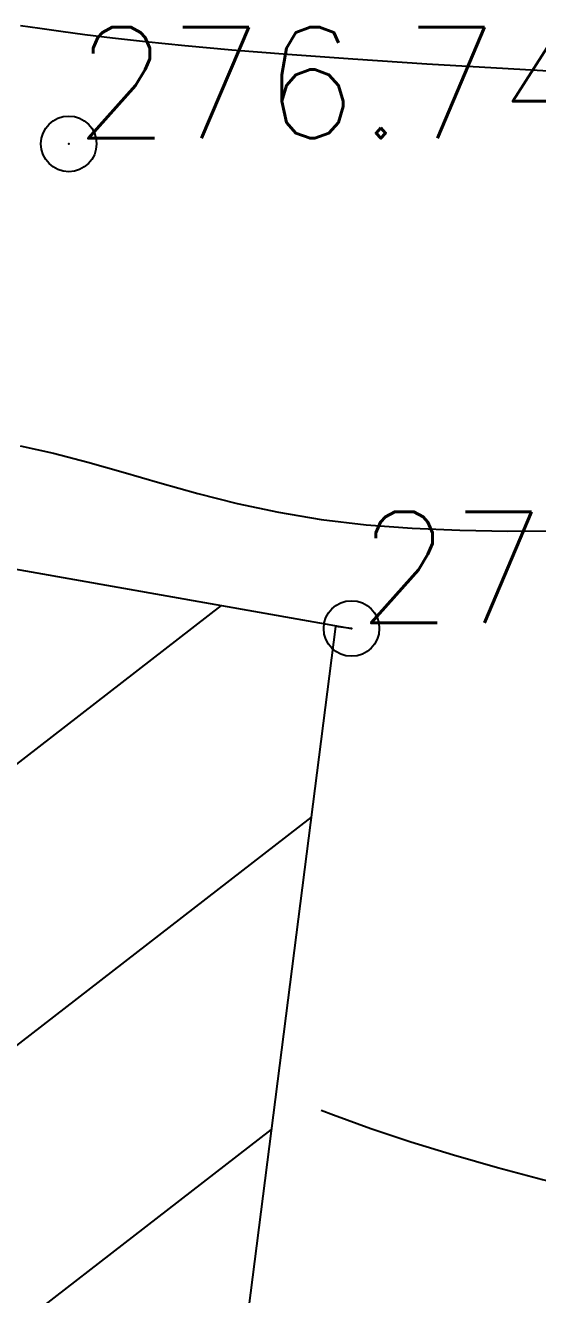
# Model space of a CAD drawing. Header units: millimetres. Extents: x 524954 to 526204, y 9523489 to 9524010.
# Drawn here: x 525860 to 525864.61, y 9523681.2 to 9523692.61 of the extents above; entities that cross this region are included whole.
import ezdxf

# ---------------------------------------------------------------- set-up
doc = ezdxf.new("R2010")
doc.units = ezdxf.units.MM
doc.header["$PDMODE"] = 32
doc.header["$PDSIZE"] = 0.5
for name, color, linetype in [('Bati', 6, 'Continuous'), ('Bati_H', 1, 'Continuous'), ('CN_01_00', 3, 'Continuous'), ('CN_02_00', 4, 'Continuous'), ('CN_05_00', 6, 'Continuous'), ('TopoAlt', 3, 'Continuous'), ('TOPOJIS', 7, 'Continuous')]:
    doc.layers.add(name, color=color, linetype=linetype)
doc.styles.add('Simplex 1.0', font='Simplex.shx', dxfattribs={"width": 0.99, "height": 1})

# ---------------------------------------------------------------- blocks, each defined once
blk = doc.blocks.new('TCPOINT M')
at = {"color": 0}
blk.add_point((0, 0), dxfattribs=at)
at = {"layer": 'TopoAlt', "style": 'Simplex 1.0', "width": 0.99}
blk.add_attdef('ALT', (0.15, 0.15), '', height=1, dxfattribs=at)

msp = doc.modelspace()

# ---------------------------------------------------------------- hatches: boundary and pattern name
at = {"layer": 'Bati_H'}
h = msp.add_hatch(dxfattribs=at)
h.set_pattern_fill('_U', color=256, scale=2, angle=217.7241, style=0, pattern_type=0)
h.set_pattern_definition([(217.724095748, (0, 0), (1.22371947054, -1.58193257044), [])])
h.paths.add_polyline_path([(525861.126, 9523674.191), (525857.966, 9523674.595), (525859.606, 9523687.773), (525862.931, 9523687.187), (525862.788, 9523687.205)])

# ---------------------------------------------------------------- linework, layer by layer
at = {"layer": 'Bati', "flags": 128}
msp.add_lwpolyline([(525861.126, 9523674.191), (525857.966, 9523674.595), (525859.606, 9523687.773), (525862.931, 9523687.187), (525862.788, 9523687.205)], close=True, dxfattribs=at)
at = {"layer": 'CN_01_00', "elevation": 277, "flags": 128}
msp.add_lwpolyline([(525859.954, 9523692.609), (525860.128, 9523692.584), (525860.317, 9523692.557), (525860.531, 9523692.527), (525860.781, 9523692.496), (525861.077, 9523692.463), (525861.431, 9523692.427), (525861.853, 9523692.39), (525862.355, 9523692.35), (525862.943, 9523692.307), (525863.608, 9523692.264), (525864.339, 9523692.221), (525865.121, 9523692.178), (525865.942, 9523692.138), (525866.79, 9523692.102), (525867.652, 9523692.07), (525868.515, 9523692.045), (525869.368, 9523692.025), (525870.205, 9523692.011), (525871.022, 9523692), (525871.815, 9523691.989), (525872.579, 9523691.978)], dxfattribs=at)
at = {"layer": 'CN_02_00', "elevation": 276, "flags": 128}
msp.add_lwpolyline([(525859.95, 9523688.829), (525860.249, 9523688.762), (525860.558, 9523688.681), (525860.876, 9523688.591), (525861.205, 9523688.496), (525861.547, 9523688.402), (525861.903, 9523688.312), (525862.273, 9523688.232), (525862.659, 9523688.167), (525863.062, 9523688.119), (525863.478, 9523688.088), (525863.904, 9523688.07), (525864.338, 9523688.063), (525864.777, 9523688.064)], dxfattribs=at)
at = {"layer": 'CN_05_00', "elevation": 275, "flags": 128}
msp.add_lwpolyline([(525862.658, 9523682.857), (525862.769, 9523682.814), (525863.106, 9523682.692), (525863.466, 9523682.572), (525863.847, 9523682.454), (525864.243, 9523682.341), (525864.648, 9523682.234), (525865.057, 9523682.134), (525865.464, 9523682.043), (525865.863, 9523681.963), (525866.249, 9523681.895), (525866.62, 9523681.84), (525866.987, 9523681.798), (525867.365, 9523681.77), (525867.769, 9523681.755), (525868.213, 9523681.754), (525868.714, 9523681.765), (525869.284, 9523681.789), (525869.94, 9523681.827), (525870.689, 9523681.877), (525871.509, 9523681.936), (525872.372, 9523682.002)], dxfattribs=at)

# ---------------------------------------------------------------- block references
at = {"layer": 'TOPOJIS'}
ref = msp.add_blockref('TCPOINT M', (525860.387, 9523691.544, 276.74), dxfattribs=at)
ref.add_attrib('ALT', '276.74', (525860.437, 9523691.594, 276.74), dxfattribs={"layer": 'TopoAlt', "height": 1, "style": 'Simplex 1.0', "width": 0.99})
ref = msp.add_blockref('TCPOINT M', (525862.931, 9523687.187, 275.84), dxfattribs=at)
ref.add_attrib('ALT', '275.84', (525862.981, 9523687.237, 275.84), dxfattribs={"layer": 'TopoAlt', "height": 1, "style": 'Simplex 1.0', "width": 0.99})

doc.saveas('drawing.dxf')
